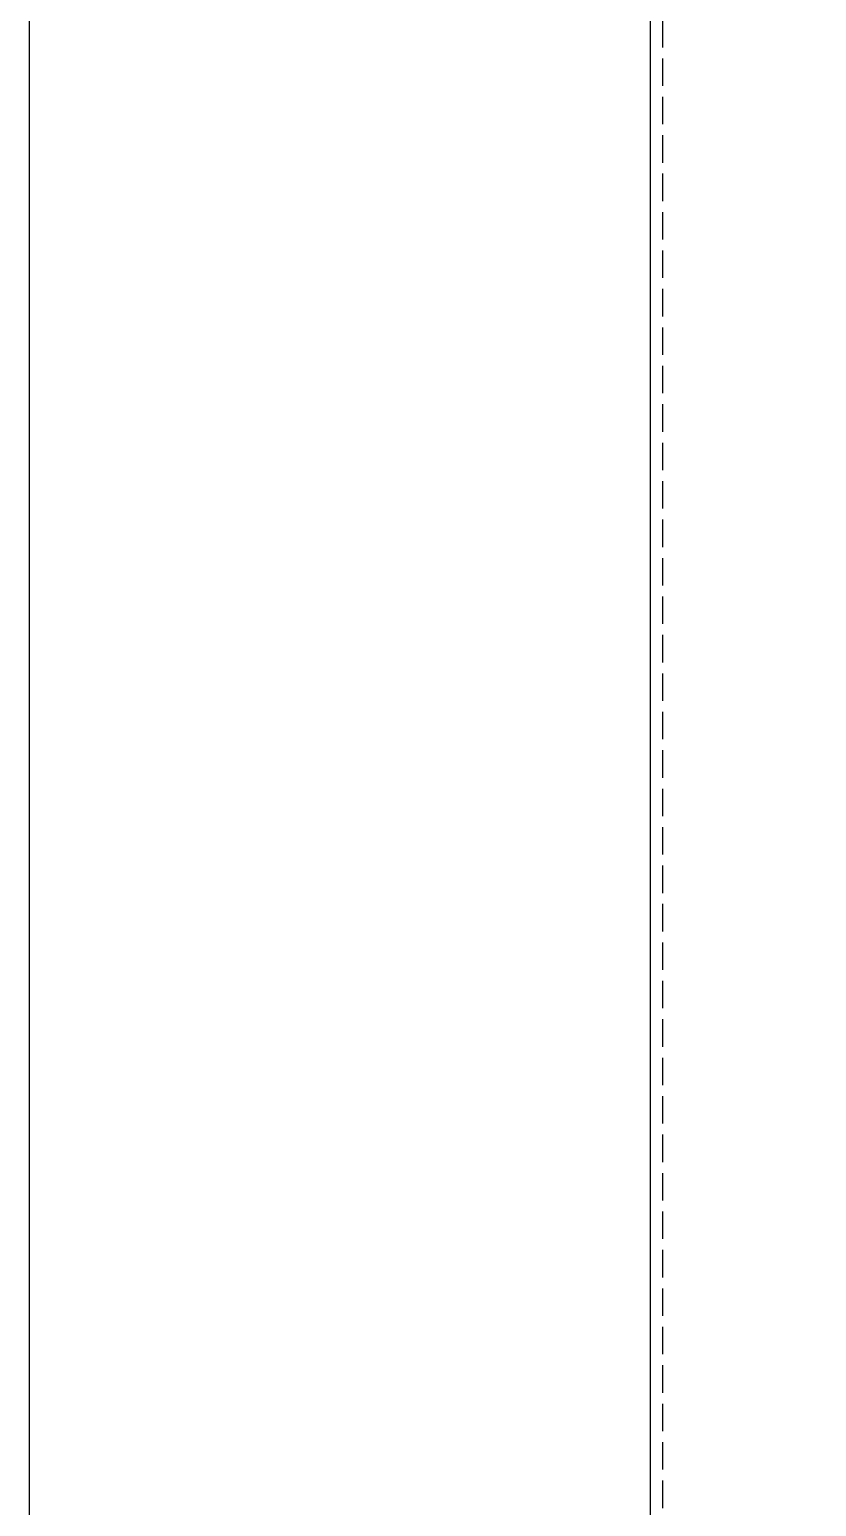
# Model space of a CAD drawing. Extents: x 220580 to 2027826, y -309201 to 71987.
# Drawn here: x 1041455 to 1041956, y -177145 to -176203 of the extents above; entities that cross this region are included whole.
import ezdxf

# ---------------------------------------------------------------- set-up
doc = ezdxf.new("R2010")
doc.units = 0
doc.linetypes.add('ZN-DASH', pattern=[0.35, 0.25, -0.1])
for name, color, linetype in [('!ZN1-填充-8', 8, 'Continuous'), ('!ZN1-标注-173', 173, 'Continuous'), ('!ZN4-辅助材料-1', 1, 'Continuous'), ('!ZN5-钢材投影-40', 40, 'Continuous'), ('!ZN6-虚线-8', 8, 'ZN-DASH'), ('20剖面图$0$A-LIN-V', 9, 'Continuous'), ('4玻璃幕墙', 4, 'Continuous')]:
    doc.layers.add(name, color=color, linetype=linetype)

# ---------------------------------------------------------------- blocks, each defined once
blk = doc.blocks.new('20200306093546', base_point=(29869.44, 42689.6))
at = {"layer": '!ZN1-填充-8'}
h = blk.add_hatch(dxfattribs=at)
h.set_pattern_fill('ANSI36', color=256, angle=-270, style=0)
h.set_pattern_definition([(135, (29867.4445, 42689.1023), (-3.086963, 0.841899), [3.96875, -0.79375, 0, -0.79375])])
edge = h.paths.add_edge_path()
edge.add_line((29867.44, 42689.1), (29867.44, 42693.6))
edge.add_arc((29867.94, 42689.1), 0.5, 90, 180, ccw=False)
edge.add_line((29867.94, 42689.6), (29870.94, 42689.6))
edge.add_arc((29870.94, 42690.1), 0.5, 270, 360)
edge.add_line((29871.44, 42690.1), (29871.44, 42693.1))
edge.add_arc((29871.94, 42693.1), 0.5, 89.99859, 179.99859, ccw=False)
edge.add_arc((29868.27, -498209.81), 540903.41, 89.9996103, 90.000087)
at = {"layer": '!ZN4-辅助材料-1', "ltscale": 15}
blk.add_arc((29868.27, -498209.81), 540903.41, 89.9996103, 90.000087, dxfattribs=at)
blk = doc.blocks.new('A$C127fa938')
at = {"layer": '!ZN1-标注-173', "ltscale": 15, "rotation": 90}
blk.add_blockref('20200306093546', (-31, 2), dxfattribs=at)

msp = doc.modelspace()

# ---------------------------------------------------------------- linework, layer by layer
at = {"layer": '!ZN5-钢材投影-40', "ltscale": 0.3}
msp.add_line((1041850.27, -170536.57), (1041850.21, -177194.51), dxfattribs=at)
at = {"layer": '!ZN6-虚线-8', "color": 8, "linetype": 'ZN-DASH', "ltscale": 70}
msp.add_line((1041858.21, -177194.51), (1041858.27, -170536.57), dxfattribs=at)
at = {"layer": '20剖面图$0$A-LIN-V'}
msp.add_line((1041454.67, -177776.43), (1041454.67, -162375.92), dxfattribs=at)

# ---------------------------------------------------------------- block references
at = {"layer": '4玻璃幕墙', "ltscale": 50}
msp.add_blockref('A$C127fa938', (1042044.61, -176736.43), dxfattribs=at)

doc.saveas('drawing.dxf')
